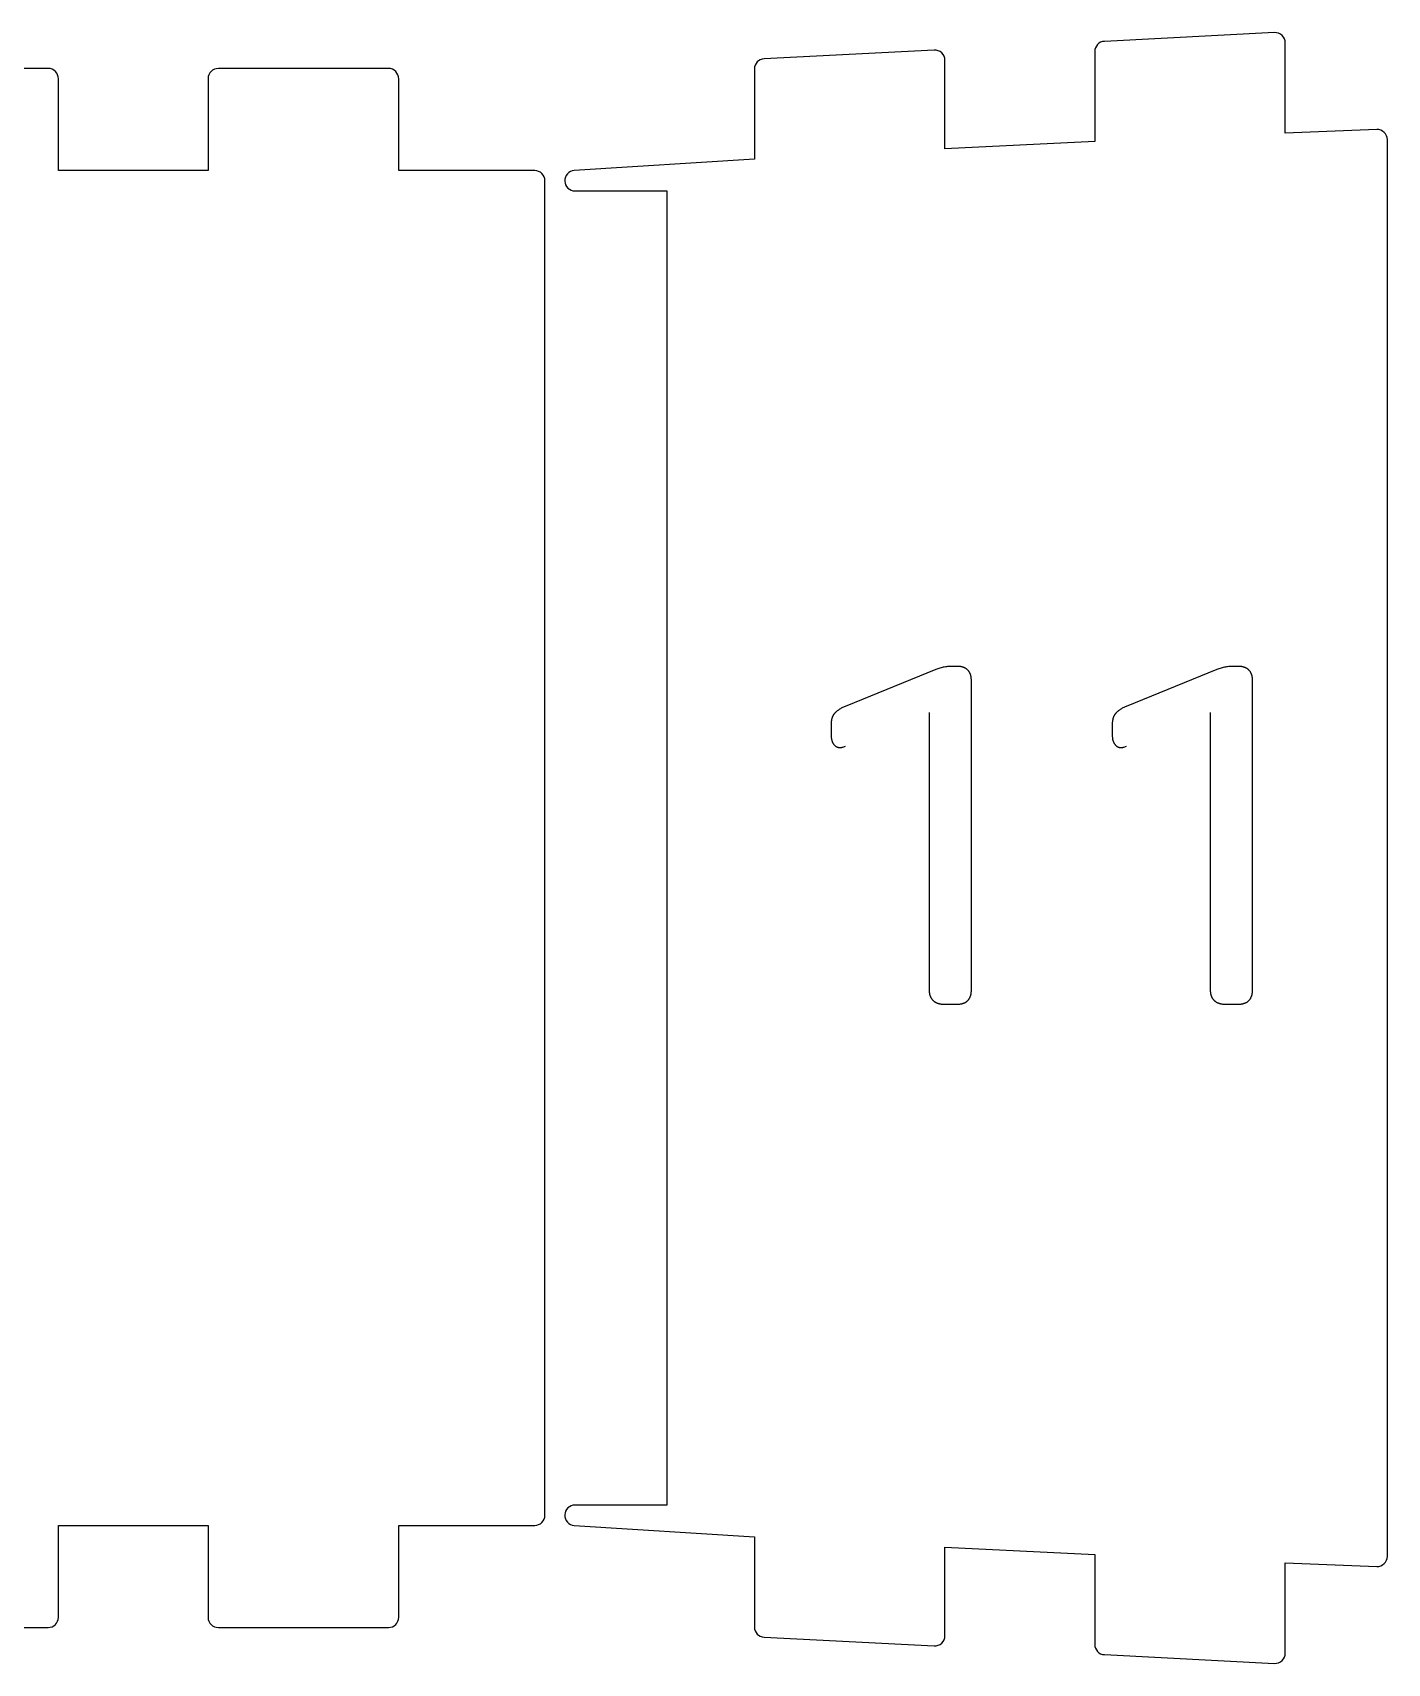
# Model space of a CAD drawing. Extents: x 296 to 1497, y 3 to 304.
# Drawn here: x 825.51 to 865.33, y 188.86 to 236.78 of the extents above; entities that cross this region are included whole.
import ezdxf

# ---------------------------------------------------------------- set-up
doc = ezdxf.new("R2010")
doc.units = 0
doc.layers.add('FLAT_PANELS', color=1, linetype='CONTINUOUS')
doc.layers.add('HELP_LINES', color=3, linetype='CONTINUOUS')

msp = doc.modelspace()

# ---------------------------------------------------------------- linework, layer by layer
at = {"layer": 'FLAT_PANELS'}
for p, q in [((862.01, 236.776, 0), (857.01, 236.52, 0)), ((852.01, 236.264, 0), (847.01, 236.008, 0)), ((856.725, 236.22, 0), (856.725, 233.579, 0)), ((862.325, 233.824, 0), (862.325, 236.476, 0)), ((852.325, 233.363, 0), (852.325, 235.964, 0)), ((825.972, 235.723, 0), (820.972, 235.723, 0)), ((826.272, 232.723, 0), (826.272, 235.423, 0)), ((830.672, 235.423, 0), (830.672, 232.723, 0)), ((835.972, 235.723, 0), (830.972, 235.723, 0)), ((836.272, 232.723, 0), (836.272, 235.423, 0)), ((846.725, 235.708, 0), (846.725, 233.054, 0)), ((865.014, 233.93, 0), (862.325, 233.824, 0)), ((856.725, 233.579, 0), (852.325, 233.363, 0)), ((865.325, 192.008, 0), (865.325, 233.63, 0)), ((846.725, 233.054, 0), (841.431, 232.722, 0)), ((830.672, 232.723, 0), (826.272, 232.723, 0)), ((840.27, 232.723, 0), (836.272, 232.723, 0)), ((840.57, 193.215, 0), (840.57, 232.423, 0)), ((841.451, 232.123, 0), (844.151, 232.123, 0)), ((844.151, 232.123, 0), (844.151, 193.515, 0)), ((844.151, 193.515, 0), (841.451, 193.515, 0)), ((826.272, 190.215, 0), (826.272, 192.915, 0)), ((826.272, 192.915, 0), (830.672, 192.915, 0)), ((830.672, 192.915, 0), (830.672, 190.215, 0)), ((836.272, 190.215, 0), (836.272, 192.915, 0)), ((836.272, 192.915, 0), (840.27, 192.915, 0)), ((841.431, 192.916, 0), (846.725, 192.584, 0)), ((846.725, 192.584, 0), (846.725, 189.93, 0)), ((852.325, 189.674, 0), (852.325, 192.275, 0)), ((852.325, 192.275, 0), (856.725, 192.059, 0)), ((856.725, 192.059, 0), (856.725, 189.418, 0)), ((862.325, 189.162, 0), (862.325, 191.814, 0)), ((862.325, 191.814, 0), (865.014, 191.708, 0)), ((820.972, 189.915, 0), (825.972, 189.915, 0)), ((830.972, 189.915, 0), (835.972, 189.915, 0)), ((847.01, 189.63, 0), (852.01, 189.374, 0)), ((857.01, 189.118, 0), (862.01, 188.862, 0))]:
    msp.add_line(p, q, dxfattribs=at)
for centre, start, end in [((862.025, 236.476, 0), 360, 92.9311), ((852.025, 235.964, 0), 360, 92.9311), ((857.025, 236.22, 0), 92.9311, 180), ((847.025, 235.708, 0), 92.9311, 180), ((825.972, 235.423, 0), 360, 90.0002), ((830.972, 235.423, 0), 90.0002, 180), ((835.972, 235.423, 0), 360, 90.0002), ((865.025, 233.63, 0), 360, 92.188), ((840.27, 232.423, 0), 0, 90.0003), ((841.451, 232.423, 0), 93.8204, 270), ((840.27, 193.215, 0), 269.9996, 0), ((841.451, 193.215, 0), 90, 266.1796), ((865.025, 192.008, 0), 267.812, 0), ((825.972, 190.215, 0), 270, 0), ((830.972, 190.215, 0), 180, 270), ((835.972, 190.215, 0), 270, 0), ((847.025, 189.93, 0), 180, 267.0689), ((852.025, 189.674, 0), 267.0689, 0), ((857.025, 189.418, 0), 180, 267.0689), ((862.025, 189.162, 0), 267.0689, 0)]:
    msp.add_arc(centre, 0.3, start, end, dxfattribs=at)
at = {"layer": 'HELP_LINES'}
for p, q in [((852.053, 218.063), (849.387, 216.979)), ((852.084, 218.075), (852.053, 218.063)), ((852.115, 218.086), (852.084, 218.075)), ((852.146, 218.096), (852.115, 218.086)), ((852.178, 218.105), (852.146, 218.096)), ((852.209, 218.114), (852.178, 218.105)), ((852.241, 218.121), (852.209, 218.114)), ((852.273, 218.128), (852.241, 218.121)), ((852.305, 218.134), (852.273, 218.128)), ((852.337, 218.139), (852.305, 218.134)), ((852.369, 218.144), (852.337, 218.139)), ((852.402, 218.147), (852.369, 218.144)), ((852.434, 218.15), (852.402, 218.147)), ((852.467, 218.152), (852.434, 218.15)), ((852.5, 218.153), (852.467, 218.152)), ((852.533, 218.154), (852.5, 218.153)), ((852.706, 218.154), (852.533, 218.154)), ((852.719, 218.153), (852.706, 218.154)), ((852.731, 218.153), (852.719, 218.153)), ((852.742, 218.152), (852.731, 218.153)), ((852.754, 218.151), (852.742, 218.152)), ((852.766, 218.15), (852.754, 218.151)), ((852.777, 218.149), (852.766, 218.15)), ((852.788, 218.147), (852.777, 218.149)), ((852.799, 218.145), (852.788, 218.147)), ((852.81, 218.143), (852.799, 218.145)), ((852.82, 218.141), (852.81, 218.143)), ((852.83, 218.138), (852.82, 218.141)), ((852.84, 218.136), (852.83, 218.138)), ((852.85, 218.133), (852.84, 218.136)), ((852.86, 218.13), (852.85, 218.133)), ((852.87, 218.126), (852.86, 218.13)), ((852.879, 218.123), (852.87, 218.126)), ((852.888, 218.119), (852.879, 218.123)), ((852.897, 218.115), (852.888, 218.119)), ((852.906, 218.111), (852.897, 218.115)), ((852.915, 218.107), (852.906, 218.111)), ((852.923, 218.102), (852.915, 218.107)), ((852.931, 218.097), (852.923, 218.102)), ((852.94, 218.092), (852.931, 218.097)), ((852.947, 218.087), (852.94, 218.092)), ((852.955, 218.081), (852.947, 218.087)), ((852.963, 218.076), (852.955, 218.081)), ((852.97, 218.07), (852.963, 218.076)), ((852.977, 218.064), (852.97, 218.07)), ((852.984, 218.057), (852.977, 218.064)), ((852.991, 218.051), (852.984, 218.057)), ((852.997, 218.044), (852.991, 218.051)), ((853.004, 218.037), (852.997, 218.044)), ((853.01, 218.03), (853.004, 218.037)), ((853.016, 218.023), (853.01, 218.03)), ((853.021, 218.015), (853.016, 218.023)), ((853.027, 218.008), (853.021, 218.015)), ((860.314, 218.063), (857.647, 216.979)), ((860.345, 218.075), (860.314, 218.063)), ((860.376, 218.086), (860.345, 218.075)), ((860.407, 218.096), (860.376, 218.086)), ((860.439, 218.105), (860.407, 218.096)), ((860.47, 218.114), (860.439, 218.105)), ((860.502, 218.121), (860.47, 218.114)), ((860.534, 218.128), (860.502, 218.121)), ((860.566, 218.134), (860.534, 218.128)), ((860.598, 218.139), (860.566, 218.134)), ((860.63, 218.144), (860.598, 218.139)), ((860.662, 218.147), (860.63, 218.144)), ((860.695, 218.15), (860.662, 218.147)), ((860.728, 218.152), (860.695, 218.15)), ((860.761, 218.153), (860.728, 218.152)), ((860.794, 218.154), (860.761, 218.153)), ((860.967, 218.154), (860.794, 218.154)), ((860.979, 218.153), (860.967, 218.154)), ((860.991, 218.153), (860.979, 218.153)), ((861.003, 218.152), (860.991, 218.153)), ((861.015, 218.151), (861.003, 218.152)), ((861.026, 218.15), (861.015, 218.151)), ((861.038, 218.149), (861.026, 218.15)), ((861.049, 218.147), (861.038, 218.149)), ((861.06, 218.145), (861.049, 218.147)), ((861.07, 218.143), (861.06, 218.145)), ((861.081, 218.141), (861.07, 218.143)), ((861.091, 218.138), (861.081, 218.141)), ((861.101, 218.136), (861.091, 218.138)), ((861.111, 218.133), (861.101, 218.136)), ((861.121, 218.13), (861.111, 218.133)), ((861.131, 218.126), (861.121, 218.13)), ((861.14, 218.123), (861.131, 218.126)), ((861.149, 218.119), (861.14, 218.123)), ((861.158, 218.115), (861.149, 218.119)), ((861.167, 218.111), (861.158, 218.115)), ((861.176, 218.107), (861.167, 218.111)), ((861.184, 218.102), (861.176, 218.107)), ((861.192, 218.097), (861.184, 218.102)), ((861.2, 218.092), (861.192, 218.097)), ((861.208, 218.087), (861.2, 218.092)), ((861.216, 218.081), (861.208, 218.087)), ((861.223, 218.076), (861.216, 218.081)), ((861.231, 218.07), (861.223, 218.076)), ((861.238, 218.064), (861.231, 218.07)), ((861.245, 218.057), (861.238, 218.064)), ((861.252, 218.051), (861.245, 218.057)), ((861.258, 218.044), (861.252, 218.051)), ((861.264, 218.037), (861.258, 218.044)), ((861.271, 218.03), (861.264, 218.037)), ((861.277, 218.023), (861.271, 218.03)), ((861.282, 218.015), (861.277, 218.023)), ((861.288, 218.008), (861.282, 218.015)), ((853.032, 218), (853.027, 218.008)), ((853.038, 217.992), (853.032, 218)), ((853.042, 217.984), (853.038, 217.992)), ((853.047, 217.976), (853.042, 217.984)), ((853.052, 217.968), (853.047, 217.976)), ((853.056, 217.96), (853.052, 217.968)), ((853.06, 217.951), (853.056, 217.96)), ((853.064, 217.942), (853.06, 217.951)), ((853.068, 217.933), (853.064, 217.942)), ((853.071, 217.924), (853.068, 217.933)), ((853.075, 217.915), (853.071, 217.924)), ((853.078, 217.906), (853.075, 217.915)), ((853.081, 217.896), (853.078, 217.906)), ((853.084, 217.887), (853.081, 217.896)), ((853.086, 217.877), (853.084, 217.887)), ((853.088, 217.867), (853.086, 217.877)), ((853.091, 217.857), (853.088, 217.867)), ((853.092, 217.846), (853.091, 217.857)), ((853.094, 217.836), (853.092, 217.846)), ((853.096, 217.825), (853.094, 217.836)), ((853.097, 217.815), (853.096, 217.825)), ((853.098, 217.804), (853.097, 217.815)), ((853.099, 217.793), (853.098, 217.804)), ((853.1, 217.782), (853.099, 217.793)), ((853.1, 217.77), (853.1, 217.782)), ((853.101, 217.759), (853.1, 217.77)), ((853.101, 217.747), (853.101, 217.759)), ((853.101, 208.626), (853.101, 217.747)), ((861.293, 218), (861.288, 218.008)), ((861.298, 217.992), (861.293, 218)), ((861.303, 217.984), (861.298, 217.992)), ((861.308, 217.976), (861.303, 217.984)), ((861.313, 217.968), (861.308, 217.976)), ((861.317, 217.96), (861.313, 217.968)), ((861.321, 217.951), (861.317, 217.96)), ((861.325, 217.942), (861.321, 217.951)), ((861.329, 217.933), (861.325, 217.942)), ((861.332, 217.924), (861.329, 217.933)), ((861.336, 217.915), (861.332, 217.924)), ((861.339, 217.906), (861.336, 217.915)), ((861.342, 217.896), (861.339, 217.906)), ((861.344, 217.887), (861.342, 217.896)), ((861.347, 217.877), (861.344, 217.887)), ((861.349, 217.867), (861.347, 217.877)), ((861.351, 217.857), (861.349, 217.867)), ((861.353, 217.846), (861.351, 217.857)), ((861.355, 217.836), (861.353, 217.846)), ((861.357, 217.825), (861.355, 217.836)), ((861.358, 217.815), (861.357, 217.825)), ((861.359, 217.804), (861.358, 217.815)), ((861.36, 217.793), (861.359, 217.804)), ((861.361, 217.782), (861.36, 217.793)), ((861.361, 217.77), (861.361, 217.782)), ((861.361, 217.759), (861.361, 217.77)), ((861.361, 217.747), (861.361, 217.759)), ((861.361, 208.626), (861.361, 217.747)), ((848.99, 216.578), (848.988, 216.567)), ((848.992, 216.589), (848.99, 216.578)), ((848.994, 216.599), (848.992, 216.589)), ((848.997, 216.61), (848.994, 216.599)), ((849, 216.62), (848.997, 216.61)), ((849.003, 216.63), (849, 216.62)), ((849.006, 216.64), (849.003, 216.63)), ((849.009, 216.65), (849.006, 216.64)), ((849.013, 216.66), (849.009, 216.65)), ((849.016, 216.669), (849.013, 216.66)), ((849.02, 216.679), (849.016, 216.669)), ((849.024, 216.688), (849.02, 216.679)), ((849.029, 216.697), (849.024, 216.688)), ((849.033, 216.706), (849.029, 216.697)), ((849.038, 216.714), (849.033, 216.706)), ((849.043, 216.723), (849.038, 216.714)), ((849.048, 216.731), (849.043, 216.723)), ((849.053, 216.739), (849.048, 216.731)), ((849.059, 216.747), (849.053, 216.739)), ((849.065, 216.755), (849.059, 216.747)), ((849.071, 216.763), (849.065, 216.755)), ((849.077, 216.77), (849.071, 216.763)), ((849.083, 216.778), (849.077, 216.77)), ((849.09, 216.785), (849.083, 216.778)), ((849.097, 216.792), (849.09, 216.785)), ((849.103, 216.799), (849.097, 216.792)), ((849.111, 216.806), (849.103, 216.799)), ((849.125, 216.82), (849.111, 216.806)), ((849.141, 216.834), (849.125, 216.82)), ((849.157, 216.847), (849.141, 216.834)), ((849.174, 216.86), (849.157, 216.847)), ((849.192, 216.873), (849.174, 216.86)), ((849.211, 216.886), (849.192, 216.873)), ((849.23, 216.898), (849.211, 216.886)), ((849.25, 216.911), (849.23, 216.898)), ((849.271, 216.923), (849.25, 216.911)), ((849.293, 216.934), (849.271, 216.923)), ((849.315, 216.946), (849.293, 216.934)), ((849.338, 216.957), (849.315, 216.946)), ((849.362, 216.968), (849.338, 216.957)), ((849.387, 216.979), (849.362, 216.968)), ((851.86, 216.804), (851.86, 208.626)), ((857.251, 216.578), (857.249, 216.567)), ((857.253, 216.589), (857.251, 216.578)), ((857.255, 216.599), (857.253, 216.589)), ((857.258, 216.61), (857.255, 216.599)), ((857.261, 216.62), (857.258, 216.61)), ((857.263, 216.63), (857.261, 216.62)), ((857.267, 216.64), (857.263, 216.63)), ((857.27, 216.65), (857.267, 216.64)), ((857.273, 216.66), (857.27, 216.65)), ((857.277, 216.669), (857.273, 216.66)), ((857.281, 216.679), (857.277, 216.669)), ((857.285, 216.688), (857.281, 216.679)), ((857.29, 216.697), (857.285, 216.688)), ((857.294, 216.706), (857.29, 216.697)), ((857.299, 216.714), (857.294, 216.706)), ((857.304, 216.723), (857.299, 216.714)), ((857.309, 216.731), (857.304, 216.723)), ((857.314, 216.739), (857.309, 216.731)), ((857.32, 216.747), (857.314, 216.739)), ((857.326, 216.755), (857.32, 216.747)), ((857.332, 216.763), (857.326, 216.755)), ((857.338, 216.77), (857.332, 216.763)), ((857.344, 216.778), (857.338, 216.77)), ((857.351, 216.785), (857.344, 216.778)), ((857.357, 216.792), (857.351, 216.785)), ((857.364, 216.799), (857.357, 216.792)), ((857.371, 216.806), (857.364, 216.799)), ((857.386, 216.82), (857.371, 216.806)), ((857.402, 216.834), (857.386, 216.82)), ((857.418, 216.847), (857.402, 216.834)), ((857.435, 216.86), (857.418, 216.847)), ((857.453, 216.873), (857.435, 216.86)), ((857.472, 216.886), (857.453, 216.873)), ((857.491, 216.898), (857.472, 216.886)), ((857.511, 216.911), (857.491, 216.898)), ((857.532, 216.923), (857.511, 216.911)), ((857.553, 216.934), (857.532, 216.923)), ((857.576, 216.946), (857.553, 216.934)), ((857.599, 216.957), (857.576, 216.946)), ((857.623, 216.968), (857.599, 216.957)), ((857.647, 216.979), (857.623, 216.968)), ((860.121, 216.804), (860.121, 208.626)), ((848.981, 216.498), (848.98, 216.486)), ((848.98, 216.486), (848.98, 216.132)), ((848.98, 216.132), (848.98, 216.112)), ((848.98, 216.112), (848.981, 216.093)), ((848.982, 216.51), (848.981, 216.498)), ((848.984, 216.533), (848.982, 216.522)), ((848.982, 216.522), (848.982, 216.51)), ((848.985, 216.545), (848.984, 216.533)), ((848.986, 216.556), (848.985, 216.545)), ((848.988, 216.567), (848.986, 216.556)), ((857.242, 216.498), (857.241, 216.486)), ((857.241, 216.486), (857.241, 216.132)), ((857.241, 216.132), (857.241, 216.112)), ((857.241, 216.112), (857.242, 216.093)), ((857.243, 216.522), (857.242, 216.51)), ((857.242, 216.51), (857.242, 216.498)), ((857.244, 216.533), (857.243, 216.522)), ((857.246, 216.545), (857.244, 216.533)), ((857.247, 216.556), (857.246, 216.545)), ((857.249, 216.567), (857.247, 216.556)), ((848.981, 216.093), (848.982, 216.074)), ((848.982, 216.074), (848.984, 216.055)), ((848.984, 216.055), (848.987, 216.037)), ((848.987, 216.037), (848.988, 216.028)), ((848.988, 216.028), (848.99, 216.019)), ((848.99, 216.019), (848.992, 216.011)), ((848.992, 216.011), (848.993, 216.002)), ((848.993, 216.002), (848.995, 215.994)), ((848.995, 215.994), (848.998, 215.986)), ((848.998, 215.986), (849, 215.978)), ((849, 215.978), (849.002, 215.97)), ((849.002, 215.97), (849.005, 215.962)), ((849.005, 215.962), (849.008, 215.954)), ((849.008, 215.954), (849.01, 215.946)), ((849.01, 215.946), (849.013, 215.939)), ((849.013, 215.939), (849.016, 215.931)), ((849.016, 215.931), (849.02, 215.924)), ((849.02, 215.924), (849.023, 215.917)), ((849.023, 215.917), (849.027, 215.91)), ((849.027, 215.91), (849.03, 215.903)), ((849.03, 215.903), (849.034, 215.896)), ((849.034, 215.896), (849.038, 215.889)), ((849.038, 215.889), (849.042, 215.883)), ((849.042, 215.883), (849.046, 215.877)), ((849.046, 215.877), (849.051, 215.87)), ((849.051, 215.87), (849.055, 215.864)), ((849.055, 215.864), (849.06, 215.858)), ((849.06, 215.858), (849.064, 215.852)), ((849.064, 215.852), (849.069, 215.847)), ((849.069, 215.847), (849.074, 215.841)), ((849.074, 215.841), (849.079, 215.836)), ((849.079, 215.836), (849.084, 215.831)), ((849.084, 215.831), (849.089, 215.826)), ((849.089, 215.826), (849.094, 215.822)), ((849.094, 215.822), (849.099, 215.817)), ((849.099, 215.817), (849.105, 215.813)), ((849.105, 215.813), (849.11, 215.809)), ((849.11, 215.809), (849.116, 215.805)), ((849.116, 215.805), (849.121, 215.802)), ((849.121, 215.802), (849.127, 215.798)), ((849.127, 215.798), (849.133, 215.795)), ((849.133, 215.795), (849.139, 215.792)), ((849.139, 215.792), (849.145, 215.789)), ((849.145, 215.789), (849.151, 215.787)), ((849.151, 215.787), (849.157, 215.784)), ((849.157, 215.784), (849.163, 215.782)), ((849.163, 215.782), (849.17, 215.78)), ((849.17, 215.78), (849.176, 215.778)), ((849.176, 215.778), (849.183, 215.776)), ((849.183, 215.776), (849.189, 215.775)), ((849.189, 215.775), (849.196, 215.774)), ((849.196, 215.774), (849.203, 215.773)), ((849.203, 215.773), (849.21, 215.772)), ((849.21, 215.772), (849.217, 215.771)), ((849.217, 215.771), (849.224, 215.771)), ((849.224, 215.771), (849.231, 215.77)), ((849.231, 215.77), (849.238, 215.77)), ((849.238, 215.77), (849.244, 215.77)), ((849.244, 215.77), (849.249, 215.77)), ((849.249, 215.77), (849.255, 215.771)), ((849.255, 215.771), (849.261, 215.771)), ((849.261, 215.771), (849.266, 215.772)), ((849.266, 215.772), (849.272, 215.772)), ((849.272, 215.772), (849.277, 215.773)), ((849.277, 215.773), (849.283, 215.774)), ((849.283, 215.774), (849.288, 215.775)), ((849.288, 215.775), (849.294, 215.776)), ((849.294, 215.776), (849.299, 215.778)), ((849.299, 215.778), (849.304, 215.779)), ((849.304, 215.779), (849.31, 215.781)), ((849.31, 215.781), (849.315, 215.782)), ((849.315, 215.782), (849.32, 215.784)), ((849.32, 215.784), (849.399, 215.815)), ((857.242, 216.093), (857.243, 216.074)), ((857.243, 216.074), (857.245, 216.055)), ((857.245, 216.055), (857.248, 216.037)), ((857.248, 216.037), (857.249, 216.028)), ((857.249, 216.028), (857.251, 216.019)), ((857.251, 216.019), (857.252, 216.011)), ((857.252, 216.011), (857.254, 216.002)), ((857.254, 216.002), (857.256, 215.994)), ((857.256, 215.994), (857.258, 215.986)), ((857.258, 215.986), (857.261, 215.978)), ((857.261, 215.978), (857.263, 215.97)), ((857.263, 215.97), (857.266, 215.962)), ((857.266, 215.962), (857.268, 215.954)), ((857.268, 215.954), (857.271, 215.946)), ((857.271, 215.946), (857.274, 215.939)), ((857.274, 215.939), (857.277, 215.931)), ((857.277, 215.931), (857.281, 215.924)), ((857.281, 215.924), (857.284, 215.917)), ((857.284, 215.917), (857.288, 215.91)), ((857.288, 215.91), (857.291, 215.903)), ((857.291, 215.903), (857.295, 215.896)), ((857.295, 215.896), (857.299, 215.889)), ((857.299, 215.889), (857.303, 215.883)), ((857.303, 215.883), (857.307, 215.877)), ((857.307, 215.877), (857.312, 215.87)), ((857.312, 215.87), (857.316, 215.864)), ((857.316, 215.864), (857.321, 215.858)), ((857.321, 215.858), (857.325, 215.852)), ((857.325, 215.852), (857.33, 215.847)), ((857.33, 215.847), (857.335, 215.841)), ((857.335, 215.841), (857.34, 215.836)), ((857.34, 215.836), (857.345, 215.831)), ((857.345, 215.831), (857.35, 215.826)), ((857.35, 215.826), (857.355, 215.822)), ((857.355, 215.822), (857.36, 215.817)), ((857.36, 215.817), (857.366, 215.813)), ((857.366, 215.813), (857.371, 215.809)), ((857.371, 215.809), (857.377, 215.805)), ((857.377, 215.805), (857.382, 215.802)), ((857.382, 215.802), (857.388, 215.798)), ((857.388, 215.798), (857.394, 215.795)), ((857.394, 215.795), (857.4, 215.792)), ((857.4, 215.792), (857.406, 215.789)), ((857.406, 215.789), (857.412, 215.787)), ((857.412, 215.787), (857.418, 215.784)), ((857.418, 215.784), (857.424, 215.782)), ((857.424, 215.782), (857.431, 215.78)), ((857.431, 215.78), (857.437, 215.778)), ((857.437, 215.778), (857.444, 215.776)), ((857.444, 215.776), (857.45, 215.775)), ((857.45, 215.775), (857.457, 215.774)), ((857.457, 215.774), (857.464, 215.773)), ((857.464, 215.773), (857.471, 215.772)), ((857.471, 215.772), (857.477, 215.771)), ((857.477, 215.771), (857.485, 215.771)), ((857.485, 215.771), (857.492, 215.77)), ((857.492, 215.77), (857.499, 215.77)), ((857.499, 215.77), (857.505, 215.77)), ((857.505, 215.77), (857.51, 215.77)), ((857.51, 215.77), (857.516, 215.771)), ((857.516, 215.771), (857.521, 215.771)), ((857.521, 215.771), (857.527, 215.772)), ((857.527, 215.772), (857.533, 215.772)), ((857.533, 215.772), (857.538, 215.773)), ((857.538, 215.773), (857.544, 215.774)), ((857.544, 215.774), (857.549, 215.775)), ((857.549, 215.775), (857.554, 215.776)), ((857.554, 215.776), (857.56, 215.778)), ((857.56, 215.778), (857.565, 215.779)), ((857.565, 215.779), (857.57, 215.781)), ((857.57, 215.781), (857.576, 215.782)), ((857.576, 215.782), (857.581, 215.784)), ((857.581, 215.784), (857.66, 215.815)), ((851.86, 208.626), (851.861, 208.615)), ((851.861, 208.615), (851.861, 208.604)), ((851.861, 208.604), (851.862, 208.592)), ((851.862, 208.592), (851.863, 208.581)), ((851.863, 208.581), (851.864, 208.571)), ((851.864, 208.571), (851.866, 208.56)), ((851.866, 208.56), (851.867, 208.549)), ((851.867, 208.549), (851.869, 208.539)), ((851.869, 208.539), (851.871, 208.529)), ((851.871, 208.529), (851.874, 208.518)), ((851.874, 208.518), (851.876, 208.508)), ((851.876, 208.508), (851.879, 208.499)), ((851.879, 208.499), (851.882, 208.489)), ((851.882, 208.489), (851.885, 208.48)), ((851.885, 208.48), (851.889, 208.47)), ((851.889, 208.47), (851.892, 208.461)), ((851.892, 208.461), (851.896, 208.452)), ((851.896, 208.452), (851.9, 208.443)), ((851.9, 208.443), (851.904, 208.434)), ((851.904, 208.434), (851.909, 208.426)), ((853.056, 208.426), (853.06, 208.434)), ((853.06, 208.434), (853.064, 208.443)), ((853.064, 208.443), (853.068, 208.452)), ((853.068, 208.452), (853.071, 208.461)), ((853.071, 208.461), (853.075, 208.47)), ((853.075, 208.47), (853.078, 208.48)), ((853.078, 208.48), (853.081, 208.489)), ((853.081, 208.489), (853.084, 208.499)), ((853.084, 208.499), (853.086, 208.508)), ((853.086, 208.508), (853.088, 208.518)), ((853.088, 208.518), (853.091, 208.529)), ((853.091, 208.529), (853.092, 208.539)), ((853.092, 208.539), (853.094, 208.549)), ((853.094, 208.549), (853.096, 208.56)), ((853.096, 208.56), (853.097, 208.571)), ((853.097, 208.571), (853.098, 208.581)), ((853.098, 208.581), (853.099, 208.592)), ((853.099, 208.592), (853.1, 208.604)), ((853.1, 208.615), (853.101, 208.626)), ((853.1, 208.604), (853.1, 208.615)), ((860.121, 208.626), (860.122, 208.615)), ((860.122, 208.615), (860.122, 208.604)), ((860.122, 208.604), (860.123, 208.592)), ((860.123, 208.592), (860.124, 208.581)), ((860.124, 208.581), (860.125, 208.571)), ((860.125, 208.571), (860.127, 208.56)), ((860.127, 208.56), (860.128, 208.549)), ((860.128, 208.549), (860.13, 208.539)), ((860.13, 208.539), (860.132, 208.529)), ((860.132, 208.529), (860.135, 208.518)), ((860.135, 208.518), (860.137, 208.508)), ((860.137, 208.508), (860.14, 208.499)), ((860.14, 208.499), (860.143, 208.489)), ((860.143, 208.489), (860.146, 208.48)), ((860.146, 208.48), (860.149, 208.47)), ((860.149, 208.47), (860.153, 208.461)), ((860.153, 208.461), (860.157, 208.452)), ((860.157, 208.452), (860.161, 208.443)), ((860.161, 208.443), (860.165, 208.434)), ((860.165, 208.434), (860.17, 208.426)), ((861.317, 208.426), (861.321, 208.434)), ((861.321, 208.434), (861.325, 208.443)), ((861.325, 208.443), (861.329, 208.452)), ((861.329, 208.452), (861.332, 208.461)), ((861.332, 208.461), (861.336, 208.47)), ((861.336, 208.47), (861.339, 208.48)), ((861.339, 208.48), (861.342, 208.489)), ((861.342, 208.489), (861.344, 208.499)), ((861.344, 208.499), (861.347, 208.508)), ((861.347, 208.508), (861.349, 208.518)), ((861.349, 208.518), (861.351, 208.529)), ((861.351, 208.529), (861.353, 208.539)), ((861.353, 208.539), (861.355, 208.549)), ((861.355, 208.549), (861.357, 208.56)), ((861.357, 208.56), (861.358, 208.571)), ((861.358, 208.571), (861.359, 208.581)), ((861.359, 208.581), (861.36, 208.592)), ((861.36, 208.592), (861.361, 208.604)), ((861.361, 208.615), (861.361, 208.626)), ((861.361, 208.604), (861.361, 208.615)), ((851.909, 208.426), (851.914, 208.417)), ((851.914, 208.417), (851.919, 208.409)), ((851.919, 208.409), (851.924, 208.401)), ((851.924, 208.401), (851.929, 208.393)), ((851.929, 208.393), (851.935, 208.385)), ((851.935, 208.385), (851.941, 208.377)), ((851.941, 208.377), (851.947, 208.37)), ((851.947, 208.37), (851.953, 208.362)), ((851.953, 208.362), (851.96, 208.355)), ((851.96, 208.355), (851.966, 208.348)), ((851.966, 208.348), (851.973, 208.341)), ((851.973, 208.341), (851.981, 208.334)), ((851.981, 208.334), (851.988, 208.328)), ((851.988, 208.328), (851.995, 208.321)), ((851.995, 208.321), (852.003, 208.315)), ((852.003, 208.315), (852.011, 208.309)), ((852.011, 208.309), (852.019, 208.304)), ((852.019, 208.304), (852.027, 208.298)), ((852.027, 208.298), (852.035, 208.293)), ((852.035, 208.293), (852.044, 208.288)), ((852.044, 208.288), (852.053, 208.283)), ((852.053, 208.283), (852.061, 208.279)), ((852.061, 208.279), (852.071, 208.274)), ((852.071, 208.274), (852.08, 208.27)), ((852.08, 208.27), (852.089, 208.266)), ((852.089, 208.266), (852.099, 208.262)), ((852.099, 208.262), (852.108, 208.259)), ((852.108, 208.259), (852.118, 208.256)), ((852.118, 208.256), (852.128, 208.252)), ((852.128, 208.252), (852.139, 208.25)), ((852.139, 208.25), (852.149, 208.247)), ((852.149, 208.247), (852.16, 208.244)), ((852.16, 208.244), (852.17, 208.242)), ((852.17, 208.242), (852.181, 208.24)), ((852.181, 208.24), (852.192, 208.238)), ((852.192, 208.238), (852.204, 208.237)), ((852.204, 208.237), (852.215, 208.235)), ((852.215, 208.235), (852.227, 208.234)), ((852.227, 208.234), (852.238, 208.233)), ((852.238, 208.233), (852.25, 208.232)), ((852.25, 208.232), (852.263, 208.232)), ((852.263, 208.232), (852.275, 208.232)), ((852.275, 208.232), (852.706, 208.232)), ((852.706, 208.232), (852.719, 208.232)), ((852.719, 208.232), (852.731, 208.232)), ((852.731, 208.232), (852.742, 208.233)), ((852.742, 208.233), (852.754, 208.234)), ((852.754, 208.234), (852.766, 208.235)), ((852.766, 208.235), (852.777, 208.237)), ((852.777, 208.237), (852.788, 208.238)), ((852.788, 208.238), (852.799, 208.24)), ((852.799, 208.24), (852.81, 208.242)), ((852.81, 208.242), (852.82, 208.244)), ((852.82, 208.244), (852.83, 208.247)), ((852.83, 208.247), (852.84, 208.25)), ((852.84, 208.25), (852.85, 208.252)), ((852.85, 208.252), (852.86, 208.256)), ((852.86, 208.256), (852.87, 208.259)), ((852.87, 208.259), (852.879, 208.262)), ((852.879, 208.262), (852.888, 208.266)), ((852.888, 208.266), (852.897, 208.27)), ((852.897, 208.27), (852.906, 208.274)), ((852.906, 208.274), (852.915, 208.279)), ((852.915, 208.279), (852.923, 208.283)), ((852.923, 208.283), (852.931, 208.288)), ((852.931, 208.288), (852.94, 208.293)), ((852.94, 208.293), (852.947, 208.298)), ((852.947, 208.298), (852.955, 208.304)), ((852.955, 208.304), (852.963, 208.309)), ((852.963, 208.309), (852.97, 208.315)), ((852.97, 208.315), (852.977, 208.321)), ((852.977, 208.321), (852.984, 208.328)), ((852.984, 208.328), (852.991, 208.334)), ((852.991, 208.334), (852.997, 208.341)), ((852.997, 208.341), (853.004, 208.348)), ((853.004, 208.348), (853.01, 208.355)), ((853.01, 208.355), (853.016, 208.362)), ((853.016, 208.362), (853.021, 208.37)), ((853.021, 208.37), (853.027, 208.377)), ((853.027, 208.377), (853.032, 208.385)), ((853.032, 208.385), (853.038, 208.393)), ((853.038, 208.393), (853.042, 208.401)), ((853.042, 208.401), (853.047, 208.409)), ((853.047, 208.409), (853.052, 208.417)), ((853.052, 208.417), (853.056, 208.426)), ((860.17, 208.426), (860.175, 208.417)), ((860.175, 208.417), (860.18, 208.409)), ((860.18, 208.409), (860.185, 208.401)), ((860.185, 208.401), (860.19, 208.393)), ((860.19, 208.393), (860.196, 208.385)), ((860.196, 208.385), (860.202, 208.377)), ((860.202, 208.377), (860.208, 208.37)), ((860.208, 208.37), (860.214, 208.362)), ((860.214, 208.362), (860.221, 208.355)), ((860.221, 208.355), (860.227, 208.348)), ((860.227, 208.348), (860.234, 208.341)), ((860.234, 208.341), (860.241, 208.334)), ((860.241, 208.334), (860.249, 208.328)), ((860.249, 208.328), (860.256, 208.321)), ((860.256, 208.321), (860.264, 208.315)), ((860.264, 208.315), (860.272, 208.309)), ((860.272, 208.309), (860.28, 208.304)), ((860.28, 208.304), (860.288, 208.298)), ((860.288, 208.298), (860.296, 208.293)), ((860.296, 208.293), (860.305, 208.288)), ((860.305, 208.288), (860.313, 208.283)), ((860.313, 208.283), (860.322, 208.279)), ((860.322, 208.279), (860.331, 208.274)), ((860.331, 208.274), (860.341, 208.27)), ((860.341, 208.27), (860.35, 208.266)), ((860.35, 208.266), (860.36, 208.262)), ((860.36, 208.262), (860.369, 208.259)), ((860.369, 208.259), (860.379, 208.256)), ((860.379, 208.256), (860.389, 208.252)), ((860.389, 208.252), (860.399, 208.25)), ((860.399, 208.25), (860.41, 208.247)), ((860.41, 208.247), (860.42, 208.244)), ((860.42, 208.244), (860.431, 208.242)), ((860.431, 208.242), (860.442, 208.24)), ((860.442, 208.24), (860.453, 208.238)), ((860.453, 208.238), (860.465, 208.237)), ((860.465, 208.237), (860.476, 208.235)), ((860.476, 208.235), (860.488, 208.234)), ((860.488, 208.234), (860.499, 208.233)), ((860.499, 208.233), (860.511, 208.232)), ((860.511, 208.232), (860.523, 208.232)), ((860.523, 208.232), (860.536, 208.232)), ((860.536, 208.232), (860.967, 208.232)), ((860.967, 208.232), (860.979, 208.232)), ((860.979, 208.232), (860.991, 208.232)), ((860.991, 208.232), (861.003, 208.233)), ((861.003, 208.233), (861.015, 208.234)), ((861.015, 208.234), (861.026, 208.235)), ((861.026, 208.235), (861.038, 208.237)), ((861.038, 208.237), (861.049, 208.238)), ((861.049, 208.238), (861.06, 208.24)), ((861.06, 208.24), (861.07, 208.242)), ((861.07, 208.242), (861.081, 208.244)), ((861.081, 208.244), (861.091, 208.247)), ((861.091, 208.247), (861.101, 208.25)), ((861.101, 208.25), (861.111, 208.252)), ((861.111, 208.252), (861.121, 208.256)), ((861.121, 208.256), (861.131, 208.259)), ((861.131, 208.259), (861.14, 208.262)), ((861.14, 208.262), (861.149, 208.266)), ((861.149, 208.266), (861.158, 208.27)), ((861.158, 208.27), (861.167, 208.274)), ((861.167, 208.274), (861.176, 208.279)), ((861.176, 208.279), (861.184, 208.283)), ((861.184, 208.283), (861.192, 208.288)), ((861.192, 208.288), (861.2, 208.293)), ((861.2, 208.293), (861.208, 208.298)), ((861.208, 208.298), (861.216, 208.304)), ((861.216, 208.304), (861.223, 208.309)), ((861.223, 208.309), (861.231, 208.315)), ((861.231, 208.315), (861.238, 208.321)), ((861.238, 208.321), (861.245, 208.328)), ((861.245, 208.328), (861.252, 208.334)), ((861.252, 208.334), (861.258, 208.341)), ((861.258, 208.341), (861.264, 208.348)), ((861.264, 208.348), (861.271, 208.355)), ((861.271, 208.355), (861.277, 208.362)), ((861.277, 208.362), (861.282, 208.37)), ((861.282, 208.37), (861.288, 208.377)), ((861.288, 208.377), (861.293, 208.385)), ((861.293, 208.385), (861.298, 208.393)), ((861.298, 208.393), (861.303, 208.401)), ((861.303, 208.401), (861.308, 208.409)), ((861.308, 208.409), (861.313, 208.417)), ((861.313, 208.417), (861.317, 208.426))]:
    msp.add_line(p, q, dxfattribs=at)

doc.saveas('drawing.dxf')
